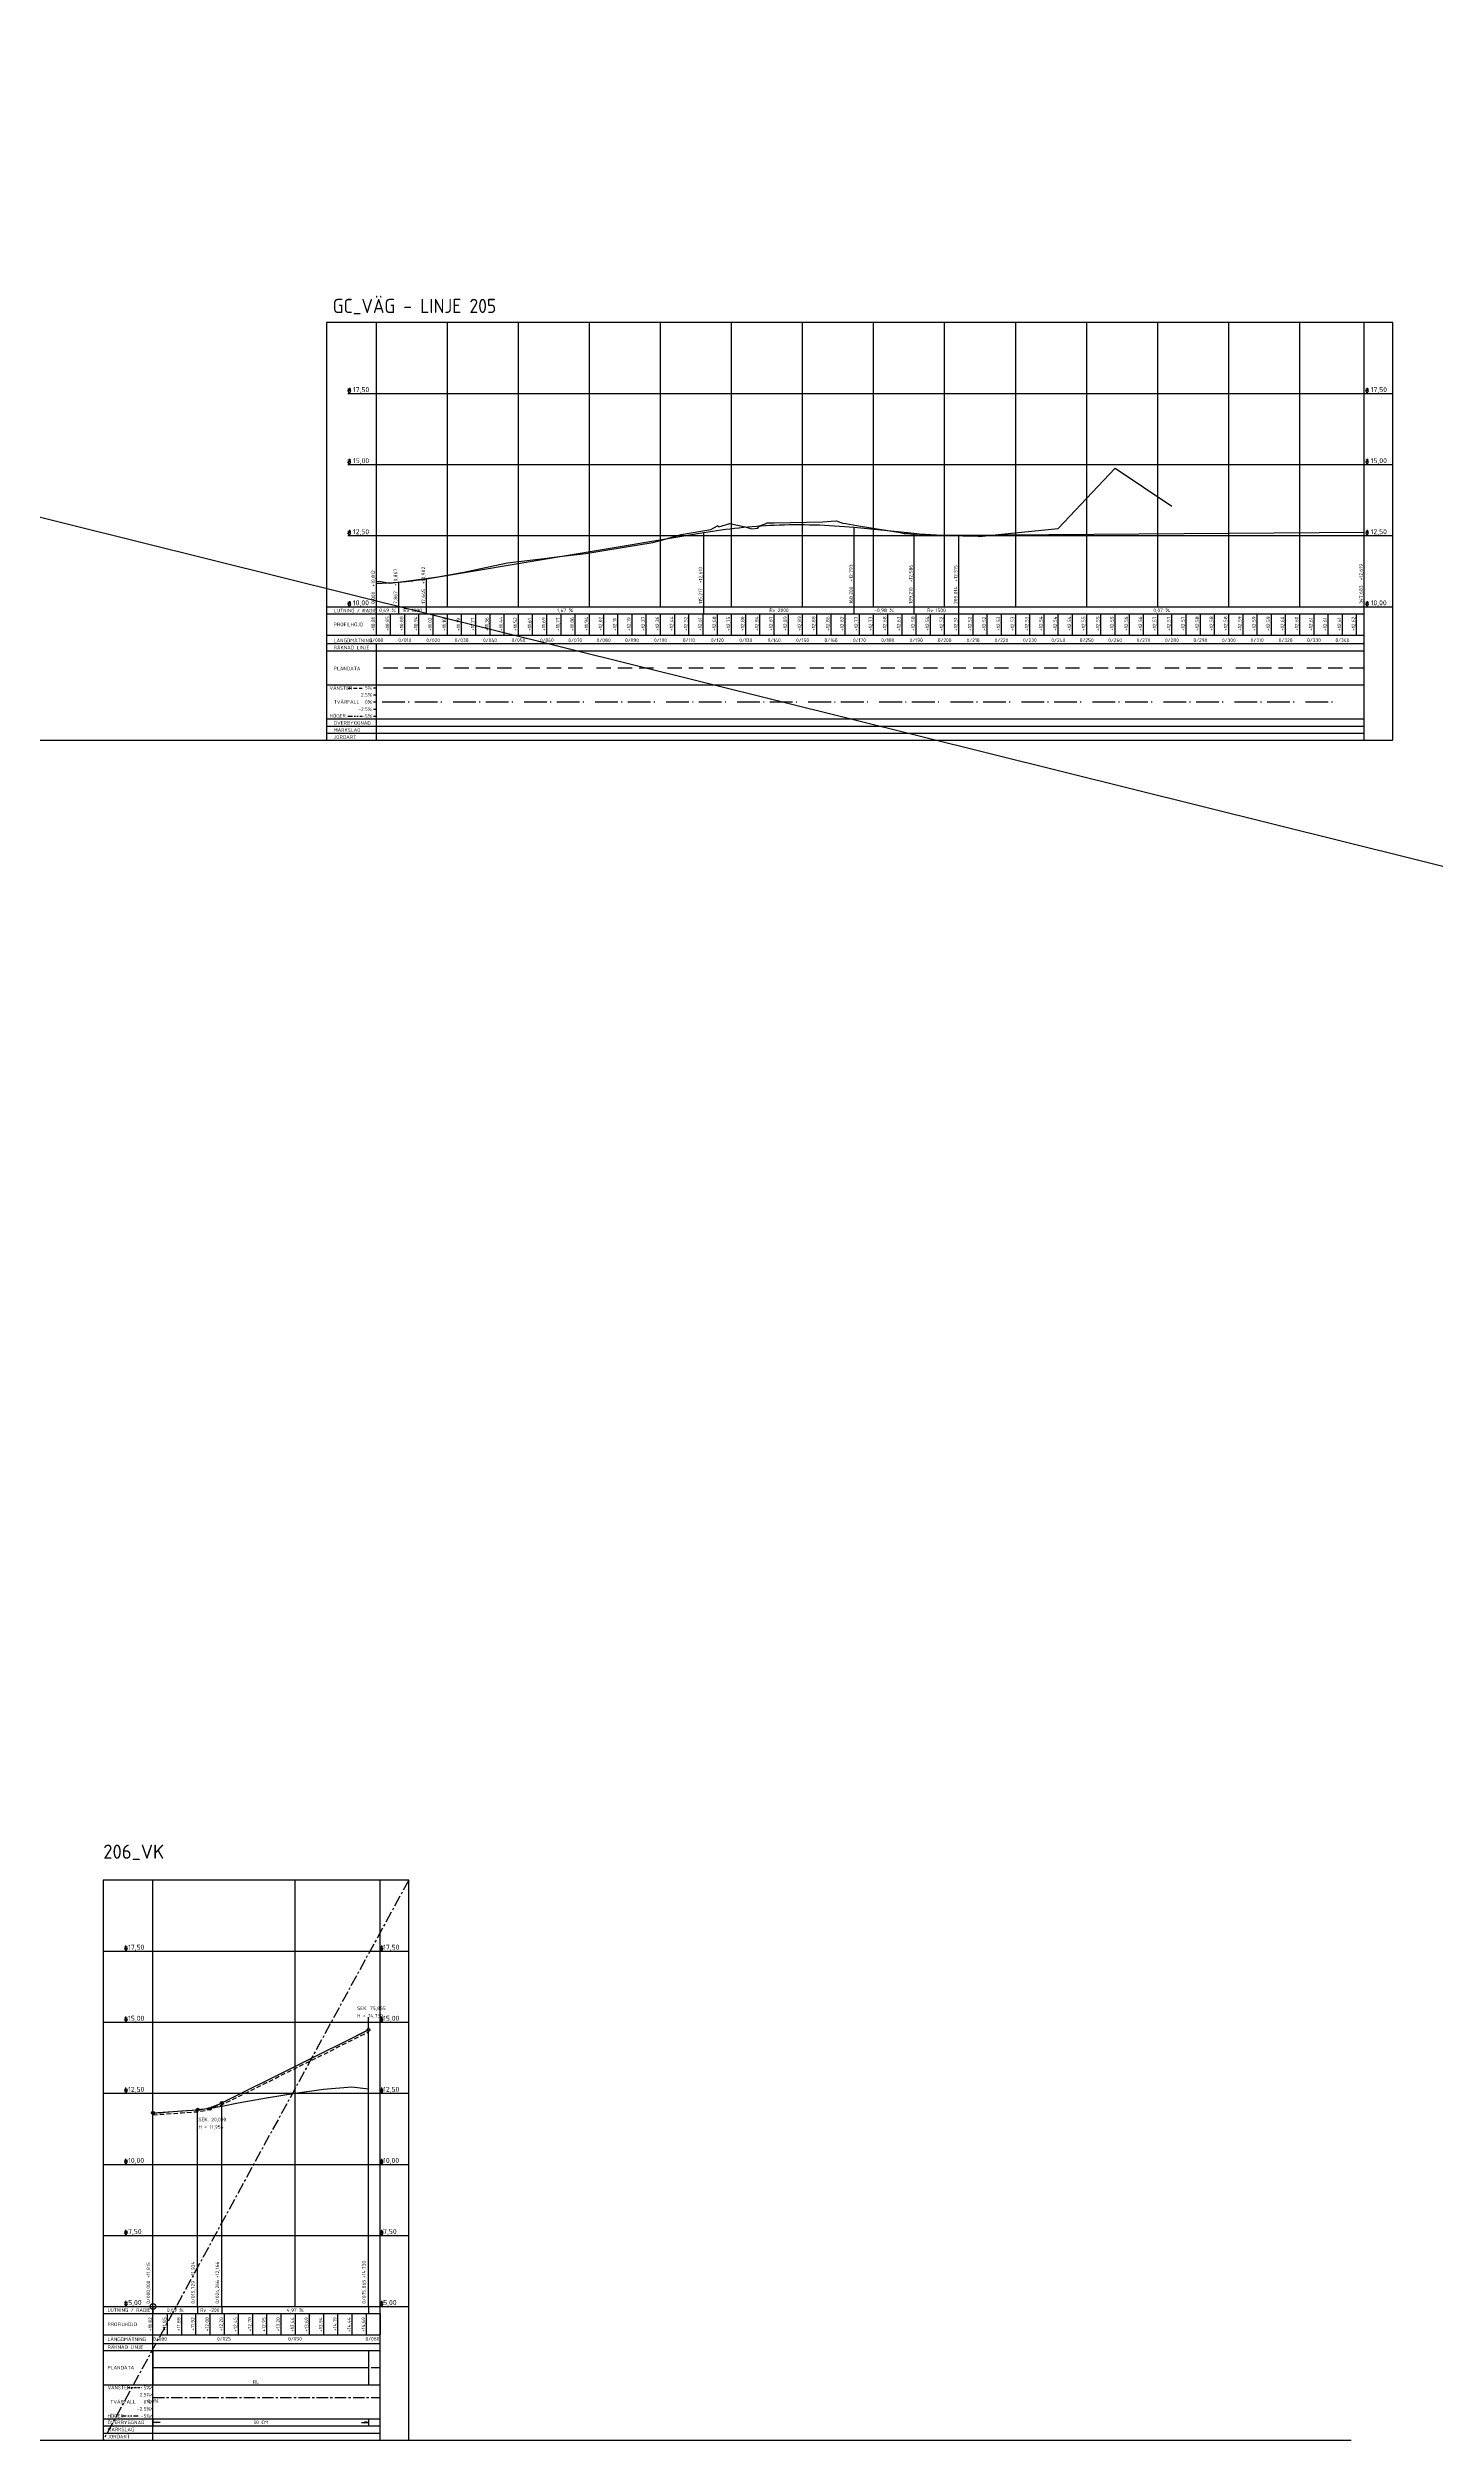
# Model space of a CAD drawing. Header units: metres. Extents: x 117388 to 123031, y 6148214 to 6150604.
# Drawn here: x 120647 to 121135, y 6149762 to 6150604 of the extents above; entities that cross this region are included whole.
import ezdxf
from ezdxf.enums import TextEntityAlignment as Align

# ---------------------------------------------------------------- set-up
doc = ezdxf.new("R2010")
doc.units = ezdxf.units.M
doc.header["$LTSCALE"] = 0.4
for name, pattern in [('CENTER', [16, 10, -2, 2, -2]), ('CENTRUMLINJE', [27, 20, -3, 1, -3]), ('DASHED', [6, 4, -2]), ('DASHED_2', [3, 2, -1]), ('DIVIDE', [10, 4, -2, 0, -2, 0, -2]), ('STRECKAD_3', [5, 3, -2])]:
    doc.linetypes.add(name, pattern=pattern)
doc.layers.get('DEFPOINTS').update_dxf_attribs({"color": 5, "linetype": 'CONTINUOUS'})
doc.layers.add('_NovapointLsNode', color=7, linetype='CONTINUOUS', plot=False)
for name, color, linetype in [('LP_Modell Overbygningstykkelse', 7, 'CONTINUOUS'), ('M-311', 4, 'CENTER'), ('M-36-Formular', 1, 'CONTINUOUS'), ('M-36-Formular_CL', 1, 'CENTER'), ('M-36-Formular_Linje', 3, 'CONTINUOUS'), ('M-36-Formular_Text', 1, 'CONTINUOUS'), ('M-36-Mark', 3, 'CONTINUOUS'), ('M-36-Plandata_CL', 3, 'CONTINUOUS'), ('M-36-Ram', 7, 'CONTINUOUS'), ('M-36-Skevning_H', 3, 'DIVIDE'), ('M-36-Skevning_Text', 1, 'CONTINUOUS'), ('M-36-Skevning_V', 1, 'DASHED_2'), ('M-36-terass', 7, 'DASHED'), ('M-36-text', 1, 'CONTINUOUS'), ('M-36-TP_cirkel', 3, 'CONTINUOUS'), ('M-36-TP_linje', 3, 'CONTINUOUS'), ('M-36-TP_text', 1, 'CONTINUOUS'), ('M-36-Vertikalgeometri', 7, 'CONTINUOUS'), ('M-36-VSP_cirkel', 3, 'CONTINUOUS'), ('M-36-VSP_linje', 3, 'CONTINUOUS'), ('M-36-VSP_text', 1, 'CONTINUOUS'), ('M-362B', 4, 'CONTINUOUS'), ('M-364', 6, 'CONTINUOUS'), ('M-368-T', 1, 'CONTINUOUS'), ('M-368A', 7, 'CONTINUOUS'), ('M-368B', 7, 'CONTINUOUS'), ('M-368C', 7, 'CENTRUMLINJE')]:
    doc.layers.add(name, color=color, linetype=linetype)
doc.styles.add('ISO', font='iso.shx')
doc.styles.add('ISO100', font='ISO3098', dxfattribs={"height": 10})
doc.styles.add('P_ISO_25', font='ISO', dxfattribs={"height": 2.5})
doc.styles.add('P_ISO_35', font='ISO', dxfattribs={"height": 3.5})

msp = doc.modelspace()

# ---------------------------------------------------------------- linework, layer by layer
at = {"layer": '_NovapointLsNode'}
msp.add_circle((120683.982, 6149809.348, 12.5), 1, dxfattribs=at)
at = {"layer": 'DEFPOINTS', "flags": 128}
for points in [[(118330.779, 6150360.292), (121120.291, 6150360.292)], [(118316.138, 6149762.348), (121105.65, 6149762.348)]]:
    msp.add_lwpolyline(points, dxfattribs=at)
at = {"layer": 'LP_Modell Overbygningstykkelse'}
for p, q in [((120683.982, 6149769.848), (120683.982, 6149767.348)), ((120759.842, 6149769.848), (120759.842, 6149767.348))]:
    msp.add_line(p, q, dxfattribs=at)
for points in [[(120686.482, 6149768.598), (120683.982, 6149768.598), (120685.232, 6149768.806), (120685.232, 6149768.39), (120683.982, 6149768.598)], [(120757.342, 6149768.598), (120759.842, 6149768.598), (120758.592, 6149768.806), (120758.592, 6149768.39), (120759.842, 6149768.598)]]:
    msp.add_lwpolyline(points, dxfattribs=at)
at = {"layer": 'M-311'}
msp.add_line((120773.982, 6149959.348), (120666.482, 6149762.348), dxfattribs=at)
at = {"layer": 'M-36-Formular'}
for p, q in [((120683.982, 6149809.348), (120683.982, 6149959.348)), ((120683.982, 6149762.348), (120683.982, 6149959.348)), ((120733.982, 6149809.348), (120733.982, 6149959.348)), ((120763.982, 6149762.348), (120763.982, 6149959.348)), ((120666.482, 6149934.348), (120773.982, 6149934.348)), ((120666.482, 6149909.348), (120773.982, 6149909.348)), ((120666.482, 6149884.348), (120773.982, 6149884.348)), ((120666.482, 6149859.348), (120773.982, 6149859.348)), ((120666.482, 6149834.348), (120773.982, 6149834.348)), ((120666.482, 6149809.348), (120773.982, 6149809.348)), ((120666.482, 6149806.848), (120763.982, 6149806.848)), ((120683.982, 6149809.348), (120683.982, 6149806.848)), ((120688.982, 6149806.848), (120688.982, 6149799.348)), ((120693.982, 6149806.848), (120693.982, 6149799.348)), ((120698.982, 6149806.848), (120698.982, 6149799.348)), ((120699.711, 6149809.348), (120699.711, 6149806.848)), ((120699.711, 6149809.348), (120699.711, 6149806.848)), ((120703.982, 6149806.848), (120703.982, 6149799.348)), ((120708.248, 6149809.348), (120708.248, 6149806.848)), ((120708.248, 6149809.348), (120708.248, 6149806.848)), ((120708.982, 6149806.848), (120708.982, 6149799.348)), ((120713.982, 6149806.848), (120713.982, 6149799.348)), ((120718.982, 6149806.848), (120718.982, 6149799.348)), ((120723.982, 6149806.848), (120723.982, 6149799.348)), ((120728.982, 6149806.848), (120728.982, 6149799.348)), ((120733.982, 6149806.848), (120733.982, 6149799.348)), ((120738.982, 6149806.848), (120738.982, 6149799.348)), ((120743.982, 6149806.848), (120743.982, 6149799.348)), ((120748.982, 6149806.848), (120748.982, 6149799.348)), ((120753.982, 6149806.848), (120753.982, 6149799.348)), ((120758.982, 6149806.848), (120758.982, 6149799.348)), ((120759.847, 6149809.348), (120759.847, 6149806.848)), ((120763.982, 6149806.848), (120763.982, 6149799.348)), ((120666.482, 6149799.348), (120763.982, 6149799.348)), ((120666.482, 6149796.348), (120763.982, 6149796.348)), ((120666.482, 6149793.848), (120763.982, 6149793.848)), ((120666.482, 6149781.848), (120763.982, 6149781.848)), ((120666.482, 6149769.848), (120763.982, 6149769.848)), ((120666.482, 6149767.348), (120763.982, 6149767.348)), ((120666.482, 6149764.848), (120763.982, 6149764.848))]:
    msp.add_line(p, q, dxfattribs=at)
at = {"layer": 'M-36-Formular_CL'}
for p, q in [((120683.982, 6149787.848), (120763.982, 6149787.848)), ((120683.982, 6149780.848), (120683.482, 6149780.848)), ((120683.982, 6149778.348), (120683.482, 6149778.348)), ((120683.982, 6149777.348), (120763.982, 6149777.348)), ((120683.982, 6149775.848), (120683.482, 6149775.848)), ((120683.982, 6149773.348), (120683.482, 6149773.348)), ((120683.982, 6149770.848), (120683.482, 6149770.848))]:
    msp.add_line(p, q, dxfattribs=at)
at = {"layer": 'M-36-Formular_Linje'}
for p, q in [((120683.982, 6149793.848), (120683.982, 6149781.848)), ((120759.848, 6149793.848), (120759.848, 6149781.848))]:
    msp.add_line(p, q, dxfattribs=at)
at = {"layer": 'M-36-Formular_Text'}
for p, q in [((120673.982, 6149935.848), (120674.982, 6149935.848)), ((120673.982, 6149935.348), (120674.982, 6149935.348)), ((120673.982, 6149935.348), (120674.482, 6149934.348)), ((120674.482, 6149935.348), (120674.482, 6149936.348)), ((120674.482, 6149934.348), (120674.982, 6149935.348)), ((120763.982, 6149935.848), (120764.982, 6149935.848)), ((120763.982, 6149935.348), (120764.982, 6149935.348)), ((120763.982, 6149935.348), (120764.482, 6149934.348)), ((120764.482, 6149935.348), (120764.482, 6149936.348)), ((120764.482, 6149934.348), (120764.982, 6149935.348)), ((120674.482, 6149910.348), (120674.482, 6149911.348)), ((120764.482, 6149910.348), (120764.482, 6149911.348)), ((120673.982, 6149910.848), (120674.982, 6149910.848)), ((120673.982, 6149910.348), (120674.982, 6149910.348)), ((120673.982, 6149910.348), (120674.482, 6149909.348)), ((120674.482, 6149909.348), (120674.982, 6149910.348)), ((120763.982, 6149910.848), (120764.982, 6149910.848)), ((120763.982, 6149910.348), (120764.982, 6149910.348)), ((120763.982, 6149910.348), (120764.482, 6149909.348)), ((120764.482, 6149909.348), (120764.982, 6149910.348)), ((120674.482, 6149885.348), (120674.482, 6149886.348)), ((120764.482, 6149885.348), (120764.482, 6149886.348)), ((120673.982, 6149885.848), (120674.982, 6149885.848)), ((120673.982, 6149885.348), (120674.982, 6149885.348)), ((120673.982, 6149885.348), (120674.482, 6149884.348)), ((120674.482, 6149884.348), (120674.982, 6149885.348)), ((120763.982, 6149885.848), (120764.982, 6149885.848)), ((120763.982, 6149885.348), (120764.982, 6149885.348)), ((120763.982, 6149885.348), (120764.482, 6149884.348)), ((120764.482, 6149884.348), (120764.982, 6149885.348)), ((120673.982, 6149860.848), (120674.982, 6149860.848)), ((120674.482, 6149860.348), (120674.482, 6149861.348)), ((120763.982, 6149860.848), (120764.982, 6149860.848)), ((120764.482, 6149860.348), (120764.482, 6149861.348)), ((120673.982, 6149860.348), (120674.982, 6149860.348)), ((120673.982, 6149860.348), (120674.482, 6149859.348)), ((120674.482, 6149859.348), (120674.982, 6149860.348)), ((120763.982, 6149860.348), (120764.982, 6149860.348)), ((120763.982, 6149860.348), (120764.482, 6149859.348)), ((120764.482, 6149859.348), (120764.982, 6149860.348)), ((120673.982, 6149835.848), (120674.982, 6149835.848)), ((120674.482, 6149835.348), (120674.482, 6149836.348)), ((120763.982, 6149835.848), (120764.982, 6149835.848)), ((120764.482, 6149835.348), (120764.482, 6149836.348)), ((120673.982, 6149835.348), (120674.982, 6149835.348)), ((120673.982, 6149835.348), (120674.482, 6149834.348)), ((120674.482, 6149834.348), (120674.982, 6149835.348)), ((120763.982, 6149835.348), (120764.982, 6149835.348)), ((120763.982, 6149835.348), (120764.482, 6149834.348)), ((120764.482, 6149834.348), (120764.982, 6149835.348)), ((120673.982, 6149810.848), (120674.982, 6149810.848)), ((120673.982, 6149810.348), (120674.982, 6149810.348)), ((120673.982, 6149810.348), (120674.482, 6149809.348)), ((120674.482, 6149810.348), (120674.482, 6149811.348)), ((120674.482, 6149809.348), (120674.982, 6149810.348)), ((120763.982, 6149810.848), (120764.982, 6149810.848)), ((120763.982, 6149810.348), (120764.982, 6149810.348)), ((120763.982, 6149810.348), (120764.482, 6149809.348)), ((120764.482, 6149810.348), (120764.482, 6149811.348)), ((120764.482, 6149809.348), (120764.982, 6149810.348))]:
    msp.add_line(p, q, dxfattribs=at)
at = {"layer": 'M-36-Mark', "flags": 128}
msp.add_lwpolyline([(120683.982, 6149877.408), (120693.982, 6149878.208), (120699.712, 6149878.598), (120703.982, 6149879.188), (120708.252, 6149879.778), (120713.982, 6149881.018), (120723.982, 6149882.718), (120733.982, 6149884.448), (120743.982, 6149885.768), (120753.982, 6149886.608), (120759.842, 6149885.928)], dxfattribs=at)
at = {"layer": 'M-36-Plandata_CL'}
msp.add_lwpolyline([(120683.982, 6149787.848), (120759.848, 6149787.848)], dxfattribs=at)
at = {"layer": 'M-36-Ram'}
msp.add_lwpolyline([(120666.482, 6149762.348), (120773.982, 6149762.348), (120773.982, 6149959.348), (120666.482, 6149959.348)], close=True, dxfattribs=at)
at = {"layer": 'M-36-Skevning_H'}
msp.add_line((120672.982, 6149770.848), (120678.982, 6149770.848), dxfattribs=at)
for points in [[(120683.982, 6149775.848), (120683.982, 6149775.848), (120684.149, 6149775.848), (120683.815, 6149775.848), (120683.982, 6149775.848)], [(120683.982, 6149775.848), (120683.982, 6149775.848)]]:
    msp.add_lwpolyline(points, dxfattribs=at)
at = {"layer": 'M-36-Skevning_V'}
msp.add_line((120674.982, 6149780.848), (120679.982, 6149780.848), dxfattribs=at)
for points in [[(120683.982, 6149775.848), (120683.982, 6149775.848), (120684.149, 6149775.848), (120683.815, 6149775.848), (120683.982, 6149775.848)], [(120683.982, 6149775.848), (120683.982, 6149775.848)]]:
    msp.add_lwpolyline(points, dxfattribs=at)
at = {"layer": 'M-36-terass', "flags": 128}
msp.add_lwpolyline([(120683.982, 6149876.8), (120693.982, 6149877.494), (120699.712, 6149877.892), (120703.982, 6149878.645), (120708.252, 6149880.31), (120713.982, 6149883.158), (120723.982, 6149888.127), (120733.982, 6149893.096), (120743.982, 6149898.065), (120753.982, 6149903.034), (120759.842, 6149905.946)], dxfattribs=at)
at = {"layer": 'M-36-TP_cirkel'}
for centre in [(120759.847, 6149906.648), (120683.982, 6149877.5), (120699.711, 6149878.592), (120708.248, 6149881.009)]:
    msp.add_circle(centre, 0.5, dxfattribs=at)
at = {"layer": 'M-36-TP_linje'}
for p, q in [((120759.847, 6149809.348), (120759.847, 6149906.648)), ((120699.711, 6149809.348), (120699.711, 6149878.592)), ((120708.248, 6149809.348), (120708.248, 6149881.009)), ((120683.982, 6149809.348), (120683.982, 6149877.5))]:
    msp.add_line(p, q, dxfattribs=at)
at = {"layer": 'M-36-Vertikalgeometri'}
msp.add_lwpolyline([(120683.982, 6149877.5), (120683.982, 6149877.5), (120699.711, 6149878.592, 0.0297391), (120702.15, 6149878.91, 0.0239963), (120704.241, 6149879.42, 0.0203042), (120706.157, 6149880.079, 0.0168441), (120707.9, 6149880.838, 0.0031761), (120708.248, 6149881.009), (120759.847, 6149906.648)], format="xyb", dxfattribs=at)
at = {"layer": 'M-36-VSP_cirkel'}
for centre in [(120759.847, 6149906.648), (120703.982, 6149878.889)]:
    msp.add_circle(centre, 0.5, dxfattribs=at)
at = {"layer": 'M-36-VSP_linje'}
for p, q in [((120759.399, 6149906.426), (120755.817, 6149904.646)), ((120759.847, 6149907.148), (120759.847, 6149911.148)), ((120703.483, 6149878.854), (120699.493, 6149878.577)), ((120704.43, 6149879.111), (120708.012, 6149880.891))]:
    msp.add_line(p, q, dxfattribs=at)
at = {"layer": 'M-362B', "flags": 128}
msp.add_lwpolyline([(120762.618, 6150416.177), (120762.648, 6150416.177), (120762.658, 6150416.177), (120764.227, 6150416.139), (120767.312, 6150415.522), (120773.894, 6150416.42), (120782.608, 6150417.609), (120784.234, 6150417.831), (120793.334, 6150419.46), (120802.608, 6150421.444), (120808.796, 6150422.759), (120822.608, 6150424.413), (120825.046, 6150424.705), (120836.355, 6150426.032), (120842.608, 6150427.071), (120848.447, 6150428.019), (120850.566, 6150428.357), (120859.895, 6150429.836), (120862.608, 6150430.62), (120869.825, 6150432.711), (120880.258, 6150434.423), (120882.608, 6150435.766), (120882.698, 6150435.817), (120883.143, 6150435.374), (120886.945, 6150436.588), (120892.452, 6150435.374), (120894.682, 6150434.645), (120896.887, 6150434.951), (120897.488, 6150435.696), (120899.48, 6150436.475), (120900.178, 6150436.748), (120902.608, 6150436.798), (120919.688, 6150437.15), (120922.608, 6150437.369), (120924.403, 6150437.503), (120926.779, 6150436.675), (120927.776, 6150436.513), (120932.964, 6150435.667), (120942.608, 6150434.146), (120946.986, 6150433.373), (120948.316, 6150433.072), (120948.519, 6150433.028), (120949.593, 6150432.995), (120953.026, 6150432.559), (120962.608, 6150432.367), (120963.498, 6150432.349), (120974.38, 6150432.131), (120974.808, 6150432.019), (120982.608, 6150432.798), (121002.608, 6150434.795), (121022.608, 6150455.991), (121042.608, 6150442.654)], dxfattribs=at)
at = {"layer": 'M-364', "flags": 128}
msp.add_lwpolyline([(120762.608, 6150415.417), (120770.475, 6150415.96, 0.0241157), (120780.253, 6150417.114), (120877.825, 6150433.395, -0.0307559), (120902.694, 6150435.999, -0.0351159), (120930.808, 6150435.218), (120951.818, 6150433.157, 0.0262866), (120967.622, 6150432.44), (121110.291, 6150433.479)], format="xyb", dxfattribs=at)
at = {"layer": 'M-368-T'}
for p, q in [((120753.608, 6150483.792), (120752.608, 6150483.792)), ((120753.108, 6150484.292), (120753.108, 6150483.292)), ((121111.791, 6150483.792), (121110.791, 6150483.792)), ((121111.291, 6150484.292), (121111.291, 6150483.292)), ((120753.108, 6150482.292), (120752.608, 6150483.292)), ((120753.608, 6150483.292), (120752.608, 6150483.292)), ((120753.108, 6150482.292), (120753.608, 6150483.292)), ((121111.291, 6150482.292), (121110.791, 6150483.292)), ((121111.791, 6150483.292), (121110.791, 6150483.292)), ((121111.291, 6150482.292), (121111.791, 6150483.292)), ((120753.608, 6150458.792), (120752.608, 6150458.792)), ((120753.108, 6150457.292), (120752.608, 6150458.292)), ((120753.608, 6150458.292), (120752.608, 6150458.292)), ((120753.108, 6150459.292), (120753.108, 6150458.292)), ((120753.108, 6150457.292), (120753.608, 6150458.292)), ((121111.791, 6150458.792), (121110.791, 6150458.792)), ((121111.291, 6150457.292), (121110.791, 6150458.292)), ((121111.791, 6150458.292), (121110.791, 6150458.292)), ((121111.291, 6150459.292), (121111.291, 6150458.292)), ((121111.291, 6150457.292), (121111.791, 6150458.292)), ((120753.608, 6150433.792), (120752.608, 6150433.792)), ((120753.108, 6150432.292), (120752.608, 6150433.292)), ((120753.608, 6150433.292), (120752.608, 6150433.292)), ((120753.108, 6150434.292), (120753.108, 6150433.292)), ((120753.108, 6150432.292), (120753.608, 6150433.292)), ((121111.791, 6150433.792), (121110.791, 6150433.792)), ((121111.291, 6150432.292), (121110.791, 6150433.292)), ((121111.791, 6150433.292), (121110.791, 6150433.292)), ((121111.291, 6150434.292), (121111.291, 6150433.292)), ((121111.291, 6150432.292), (121111.791, 6150433.292)), ((120753.608, 6150408.792), (120752.608, 6150408.792)), ((120753.108, 6150407.292), (120752.608, 6150408.292)), ((120753.608, 6150408.292), (120752.608, 6150408.292)), ((120753.108, 6150409.292), (120753.108, 6150408.292)), ((120753.108, 6150407.292), (120753.608, 6150408.292)), ((121111.791, 6150408.792), (121110.791, 6150408.792)), ((121111.291, 6150407.292), (121110.791, 6150408.292)), ((121111.791, 6150408.292), (121110.791, 6150408.292)), ((121111.291, 6150409.292), (121111.291, 6150408.292)), ((121111.291, 6150407.292), (121111.791, 6150408.292))]:
    msp.add_line(p, q, dxfattribs=at)
at = {"layer": 'M-368-T', "linetype": 'Continuous'}
for p, q in [((120770.475, 6150404.792), (120770.475, 6150407.292)), ((120780.253, 6150404.792), (120780.253, 6150407.292)), ((120877.825, 6150404.792), (120877.825, 6150407.292)), ((120930.808, 6150404.792), (120930.808, 6150407.292)), ((120951.818, 6150404.792), (120951.818, 6150407.292)), ((120967.622, 6150404.792), (120967.622, 6150407.292)), ((121110.291, 6150404.792), (121110.291, 6150407.292))]:
    msp.add_line(p, q, dxfattribs=at)
at = {"layer": 'M-368A'}
msp.add_line((119979.948, 6150603.881), (121218.146, 6150296.126), dxfattribs=at)
msp.add_lwpolyline([(120745.108, 6150360.292), (121120.291, 6150360.292), (121120.291, 6150507.292), (120745.108, 6150507.292), (120745.108, 6150360.292)], dxfattribs=at)
at = {"layer": 'M-368B'}
for p, q in [((120762.608, 6150407.292), (120762.608, 6150507.292)), ((120787.608, 6150407.292), (120787.608, 6150507.292)), ((120812.608, 6150407.292), (120812.608, 6150507.292)), ((120837.608, 6150407.292), (120837.608, 6150507.292)), ((120862.608, 6150407.292), (120862.608, 6150507.292)), ((120887.608, 6150407.292), (120887.608, 6150507.292)), ((120912.608, 6150407.292), (120912.608, 6150507.292)), ((120937.608, 6150407.292), (120937.608, 6150507.292)), ((120962.608, 6150407.292), (120962.608, 6150507.292)), ((120987.608, 6150407.292), (120987.608, 6150507.292)), ((121012.608, 6150407.292), (121012.608, 6150507.292)), ((121037.608, 6150407.292), (121037.608, 6150507.292)), ((121062.608, 6150407.292), (121062.608, 6150507.292)), ((121087.608, 6150407.292), (121087.608, 6150507.292)), ((121110.291, 6150360.292), (121110.291, 6150507.292)), ((120752.608, 6150482.292), (121120.291, 6150482.292)), ((120752.608, 6150457.292), (121120.291, 6150457.292)), ((120877.825, 6150407.292), (120877.825, 6150433.395)), ((120930.808, 6150407.292), (120930.808, 6150435.218)), ((120951.818, 6150407.292), (120951.818, 6150433.157)), ((121110.291, 6150407.292), (121110.291, 6150433.479)), ((120752.608, 6150432.292), (121120.291, 6150432.292)), ((120967.622, 6150407.292), (120967.622, 6150432.44)), ((120780.253, 6150407.292), (120780.253, 6150417.114)), ((120762.608, 6150407.292), (120762.608, 6150415.417)), ((120770.475, 6150407.292), (120770.475, 6150415.96)), ((120745.108, 6150407.292), (121120.291, 6150407.292)), ((120745.108, 6150404.792), (121110.291, 6150404.792)), ((120762.608, 6150397.292), (120762.608, 6150407.292)), ((120767.608, 6150397.292), (120767.608, 6150404.792)), ((120772.608, 6150397.292), (120772.608, 6150404.792)), ((120777.608, 6150397.292), (120777.608, 6150404.792)), ((120782.608, 6150397.292), (120782.608, 6150404.792)), ((120787.608, 6150397.292), (120787.608, 6150404.792)), ((120792.608, 6150397.292), (120792.608, 6150404.792)), ((120797.608, 6150397.292), (120797.608, 6150404.792)), ((120802.608, 6150397.292), (120802.608, 6150404.792)), ((120807.608, 6150397.292), (120807.608, 6150404.792)), ((120812.608, 6150397.292), (120812.608, 6150404.792)), ((120817.608, 6150397.292), (120817.608, 6150404.792)), ((120822.608, 6150397.292), (120822.608, 6150404.792)), ((120827.608, 6150397.292), (120827.608, 6150404.792)), ((120832.608, 6150397.292), (120832.608, 6150404.792)), ((120837.608, 6150397.292), (120837.608, 6150404.792)), ((120842.608, 6150397.292), (120842.608, 6150404.792)), ((120847.608, 6150397.292), (120847.608, 6150404.792)), ((120852.608, 6150397.292), (120852.608, 6150404.792)), ((120857.608, 6150397.292), (120857.608, 6150404.792)), ((120862.608, 6150397.292), (120862.608, 6150404.792)), ((120867.608, 6150397.292), (120867.608, 6150404.792)), ((120872.608, 6150397.292), (120872.608, 6150404.792)), ((120877.608, 6150397.292), (120877.608, 6150404.792)), ((120882.608, 6150397.292), (120882.608, 6150404.792)), ((120887.608, 6150397.292), (120887.608, 6150404.792)), ((120892.608, 6150397.292), (120892.608, 6150404.792)), ((120897.608, 6150397.292), (120897.608, 6150404.792)), ((120902.608, 6150397.292), (120902.608, 6150404.792)), ((120907.608, 6150397.292), (120907.608, 6150404.792)), ((120912.608, 6150397.292), (120912.608, 6150404.792)), ((120917.608, 6150397.292), (120917.608, 6150404.792)), ((120922.608, 6150397.292), (120922.608, 6150404.792)), ((120927.608, 6150397.292), (120927.608, 6150404.792)), ((120932.608, 6150397.292), (120932.608, 6150404.792)), ((120937.608, 6150397.292), (120937.608, 6150404.792)), ((120942.608, 6150397.292), (120942.608, 6150404.792)), ((120947.608, 6150397.292), (120947.608, 6150404.792)), ((120952.608, 6150397.292), (120952.608, 6150404.792)), ((120957.608, 6150397.292), (120957.608, 6150404.792)), ((120962.608, 6150397.292), (120962.608, 6150404.792)), ((120967.608, 6150397.292), (120967.608, 6150404.792)), ((120972.608, 6150397.292), (120972.608, 6150404.792)), ((120977.608, 6150397.292), (120977.608, 6150404.792)), ((120982.608, 6150397.292), (120982.608, 6150404.792)), ((120987.608, 6150397.292), (120987.608, 6150404.792)), ((120992.608, 6150397.292), (120992.608, 6150404.792)), ((120997.608, 6150397.292), (120997.608, 6150404.792)), ((121002.608, 6150397.292), (121002.608, 6150404.792)), ((121007.608, 6150397.292), (121007.608, 6150404.792)), ((121012.608, 6150397.292), (121012.608, 6150404.792)), ((121017.608, 6150397.292), (121017.608, 6150404.792)), ((121022.608, 6150397.292), (121022.608, 6150404.792)), ((121027.608, 6150397.292), (121027.608, 6150404.792)), ((121032.608, 6150397.292), (121032.608, 6150404.792)), ((121037.608, 6150397.292), (121037.608, 6150404.792)), ((121042.608, 6150397.292), (121042.608, 6150404.792)), ((121047.608, 6150397.292), (121047.608, 6150404.792)), ((121052.608, 6150397.292), (121052.608, 6150404.792)), ((121057.608, 6150397.292), (121057.608, 6150404.792)), ((121062.608, 6150397.292), (121062.608, 6150404.792)), ((121067.608, 6150397.292), (121067.608, 6150404.792)), ((121072.608, 6150397.292), (121072.608, 6150404.792)), ((121077.608, 6150397.292), (121077.608, 6150404.792)), ((121082.608, 6150397.292), (121082.608, 6150404.792)), ((121087.608, 6150397.292), (121087.608, 6150404.792)), ((121092.608, 6150397.292), (121092.608, 6150404.792)), ((121097.608, 6150397.292), (121097.608, 6150404.792)), ((121102.608, 6150397.292), (121102.608, 6150404.792)), ((121107.608, 6150397.292), (121107.608, 6150404.792)), ((120745.108, 6150397.292), (121110.291, 6150397.292)), ((120745.108, 6150394.292), (121110.291, 6150394.292)), ((120745.108, 6150391.792), (121110.291, 6150391.792)), ((120762.608, 6150360.292), (120762.608, 6150394.292)), ((120745.108, 6150379.792), (121110.291, 6150379.792)), ((120761.608, 6150378.792), (120762.608, 6150378.792)), ((120761.608, 6150376.292), (120762.608, 6150376.292)), ((120745.108, 6150367.792), (121110.291, 6150367.792)), ((120761.608, 6150373.792), (120762.608, 6150373.792)), ((120761.608, 6150371.292), (120762.608, 6150371.292)), ((120761.608, 6150368.792), (120762.608, 6150368.792)), ((120745.108, 6150365.292), (121110.291, 6150365.292)), ((120745.108, 6150362.792), (121110.291, 6150362.792))]:
    msp.add_line(p, q, dxfattribs=at)
at = {"layer": 'M-368B', "linetype": 'STRECKAD_3'}
msp.add_line((120752.608, 6150378.642), (120757.608, 6150378.642), dxfattribs=at)
at = {"layer": 'M-368B', "linetype": 'DIVIDE'}
msp.add_line((120752.608, 6150368.842), (120757.608, 6150368.842), dxfattribs=at)
at = {"layer": 'M-368C'}
for p, q in [((120765.108, 6150385.792), (120770.108, 6150385.792)), ((120772.608, 6150385.792), (120777.608, 6150385.792)), ((120780.108, 6150385.792), (120785.108, 6150385.792)), ((120790.108, 6150385.792), (120795.108, 6150385.792)), ((120797.608, 6150385.792), (120802.608, 6150385.792)), ((120805.108, 6150385.792), (120810.108, 6150385.792)), ((120815.108, 6150385.792), (120820.108, 6150385.792)), ((120822.608, 6150385.792), (120827.608, 6150385.792)), ((120830.108, 6150385.792), (120835.108, 6150385.792)), ((120840.108, 6150385.792), (120845.108, 6150385.792)), ((120847.608, 6150385.792), (120852.608, 6150385.792)), ((120855.108, 6150385.792), (120860.108, 6150385.792)), ((120865.108, 6150385.792), (120870.108, 6150385.792)), ((120872.608, 6150385.792), (120877.608, 6150385.792)), ((120880.108, 6150385.792), (120885.108, 6150385.792)), ((120890.108, 6150385.792), (120895.108, 6150385.792)), ((120897.608, 6150385.792), (120902.608, 6150385.792)), ((120905.108, 6150385.792), (120910.108, 6150385.792)), ((120915.108, 6150385.792), (120920.108, 6150385.792)), ((120922.608, 6150385.792), (120927.608, 6150385.792)), ((120930.108, 6150385.792), (120935.108, 6150385.792)), ((120940.108, 6150385.792), (120945.108, 6150385.792)), ((120947.608, 6150385.792), (120952.608, 6150385.792)), ((120955.108, 6150385.792), (120960.108, 6150385.792)), ((120965.108, 6150385.792), (120970.108, 6150385.792)), ((120972.608, 6150385.792), (120977.608, 6150385.792)), ((120980.108, 6150385.792), (120985.108, 6150385.792)), ((120990.108, 6150385.792), (120995.108, 6150385.792)), ((120997.608, 6150385.792), (121002.608, 6150385.792)), ((121005.108, 6150385.792), (121010.108, 6150385.792)), ((121015.108, 6150385.792), (121020.108, 6150385.792)), ((121022.608, 6150385.792), (121027.608, 6150385.792)), ((121030.108, 6150385.792), (121035.108, 6150385.792)), ((121040.108, 6150385.792), (121045.108, 6150385.792)), ((121047.608, 6150385.792), (121052.608, 6150385.792)), ((121055.108, 6150385.792), (121060.108, 6150385.792)), ((121065.108, 6150385.792), (121070.108, 6150385.792)), ((121072.608, 6150385.792), (121077.608, 6150385.792)), ((121080.108, 6150385.792), (121085.108, 6150385.792)), ((121090.108, 6150385.792), (121095.108, 6150385.792)), ((121097.608, 6150385.792), (121102.608, 6150385.792)), ((121105.108, 6150385.792), (121110.108, 6150385.792)), ((120764.608, 6150373.792), (120774.108, 6150373.792)), ((120776.108, 6150373.792), (120785.608, 6150373.792)), ((120789.608, 6150373.792), (120799.108, 6150373.792)), ((120801.108, 6150373.792), (120810.608, 6150373.792)), ((120814.608, 6150373.792), (120824.108, 6150373.792)), ((120826.108, 6150373.792), (120835.608, 6150373.792)), ((120839.608, 6150373.792), (120849.108, 6150373.792)), ((120851.108, 6150373.792), (120860.608, 6150373.792)), ((120864.608, 6150373.792), (120874.108, 6150373.792)), ((120876.108, 6150373.792), (120885.608, 6150373.792)), ((120889.608, 6150373.792), (120899.108, 6150373.792)), ((120901.108, 6150373.792), (120910.608, 6150373.792)), ((120914.608, 6150373.792), (120924.108, 6150373.792)), ((120926.108, 6150373.792), (120935.608, 6150373.792)), ((120939.608, 6150373.792), (120949.108, 6150373.792)), ((120951.108, 6150373.792), (120960.608, 6150373.792)), ((120964.608, 6150373.792), (120974.108, 6150373.792)), ((120976.108, 6150373.792), (120985.608, 6150373.792)), ((120989.608, 6150373.792), (120999.108, 6150373.792)), ((121001.108, 6150373.792), (121010.608, 6150373.792)), ((121014.608, 6150373.792), (121024.108, 6150373.792)), ((121026.108, 6150373.792), (121035.608, 6150373.792)), ((121039.608, 6150373.792), (121049.108, 6150373.792)), ((121051.108, 6150373.792), (121060.608, 6150373.792)), ((121064.608, 6150373.792), (121074.108, 6150373.792)), ((121076.108, 6150373.792), (121085.608, 6150373.792)), ((121089.608, 6150373.792), (121099.108, 6150373.792))]:
    msp.add_line(p, q, dxfattribs=at)

# ---------------------------------------------------------------- texts
at = {"layer": 'M-36-Formular_Text', "style": 'P_ISO_25'}
for s, p in [('17,50', (120675.232, 6149934.348)), ('17,50', (120764.982, 6149934.348)), ('15,00', (120675.232, 6149909.348)), ('15,00', (120764.982, 6149909.348)), ('12,50', (120675.232, 6149884.348)), ('12,50', (120764.982, 6149884.348)), ('10,00', (120675.232, 6149859.348)), ('10,00', (120764.982, 6149859.348)), ('7,50', (120675.232, 6149834.348)), ('7,50', (120764.982, 6149834.348)), ('5,00', (120675.232, 6149809.348)), ('5,00', (120764.982, 6149809.348))]:
    msp.add_text(s, height=1.75, dxfattribs=at).set_placement(p, align=Align.BOTTOM_LEFT)
for s, p in [('LUTNING / RADIE', (120667.982, 6149808.098)), ('RÄKNAD LINJE', (120667.982, 6149795.098)), ('PLANDATA', (120667.982, 6149787.848)), ('VÄNSTER', (120667.982, 6149780.848)), ('TVÄRFALL', (120668.982, 6149775.848)), ('HÖGER', (120667.982, 6149770.848)), ('ÖVERBYGGNAD', (120667.982, 6149768.598)), ('JORDART', (120667.982, 6149763.598)), ('MARKSLAG', (120667.982, 6149766.098))]:
    msp.add_text(s, height=1.25, dxfattribs=at).set_placement(p, align=Align.MIDDLE_LEFT)
for s, p in [('2.5%', (120683.232, 6149778.348)), ('5%', (120683.232, 6149780.848)), ('-2.5%', (120683.232, 6149773.348)), ('-5%', (120683.232, 6149770.848)), ('0%', (120683.232, 6149775.848))]:
    msp.add_text(s, height=1.25, dxfattribs=at).set_placement(p, align=Align.MIDDLE_RIGHT)
at = {"layer": 'M-36-Ram', "style": 'ISO100'}
msp.add_text('206_VK', height=5, dxfattribs=at).set_placement((120666.482, 6149969.348), align=Align.MIDDLE_LEFT)
at = {"layer": 'M-36-Skevning_Text', "style": 'P_ISO_25'}
msp.add_text('0,0%', height=1.25, dxfattribs=at).set_placement((120683.982, 6149776.098), align=Align.MIDDLE_CENTER)
msp.add_text('0,0%', height=1.25, dxfattribs=at).set_placement((120683.982, 6149776.098), align=Align.MIDDLE_CENTER)
at = {"layer": 'M-36-text', "style": 'P_ISO_25'}
for s, p in [('PROFILHÖJD', (120667.982, 6149803.098)), ('LÄNGDMÄTNING', (120667.982, 6149797.848))]:
    msp.add_text(s, height=1.25, dxfattribs=at).set_placement(p, align=Align.MIDDLE_LEFT)
for s, p in [('+11,82', (120683.632, 6149805.598)), ('+11,85', (120688.632, 6149805.598)), ('+11,88', (120693.632, 6149805.598)), ('+11,92', (120698.632, 6149805.598)), ('+12,00', (120703.632, 6149805.598)), ('+12,20', (120708.632, 6149805.598)), ('+12,45', (120713.632, 6149805.598)), ('+12,70', (120718.632, 6149805.598)), ('+12,95', (120723.632, 6149805.598)), ('+13,20', (120728.632, 6149805.598)), ('+13,44', (120733.632, 6149805.598)), ('+13,69', (120738.632, 6149805.598)), ('+13,94', (120743.632, 6149805.598)), ('+14,19', (120748.632, 6149805.598)), ('+14,44', (120753.632, 6149805.598)), ('+14,69', (120758.632, 6149805.598))]:
    msp.add_text(s, height=1.25, rotation=90.01167, dxfattribs=at).set_placement(p, align=Align.RIGHT)
for s, p in [('0,69 %', (120691.846, 6149808.098)), ('Rv -200', (120703.979, 6149808.098)), ('4,97 %', (120734.048, 6149808.098)), ('30 CM', (120721.912, 6149768.598))]:
    msp.add_text(s, height=1.25, dxfattribs=at).set_placement(p, align=Align.MIDDLE_CENTER)
for s, p in [('0/000', (120686.482, 6149797.348)), ('0/025', (120708.982, 6149797.348)), ('0/050', (120733.982, 6149797.348)), ('0/080', (120761.232, 6149797.348))]:
    msp.add_text(s, height=1.25, dxfattribs=at).set_placement(p, align=Align.CENTER)
msp.add_text('RL', height=1.25, dxfattribs=at).set_placement((120719.203, 6149782.223))
at = {"layer": 'M-36-TP_text', "style": 'P_ISO_25'}
for s, p in [('+11,815', (120682.982, 6149819.348)), ('+11,924', (120698.711, 6149819.348)), ('+12,166', (120707.248, 6149819.348)), ('+14,730', (120758.847, 6149819.348)), ('0/000,000', (120682.982, 6149810.348)), ('0/015,729', (120698.711, 6149810.348)), ('0/024,266', (120707.248, 6149810.348)), ('0/075,865', (120758.847, 6149810.348))]:
    msp.add_text(s, height=1.25, rotation=90.01167, dxfattribs=at).set_placement(p)
at = {"layer": 'M-36-VSP_text', "style": 'P_ISO_25'}
for s, p in [('SEK. 75,865', (120755.847, 6149913.649)), ('H = 14,730', (120755.847, 6149911.023)), ('SEK. 20,000', (120699.982, 6149874.514)), ('H = 11,954', (120699.982, 6149871.888))]:
    msp.add_text(s, height=1.25, dxfattribs=at).set_placement(p)
at = {"layer": 'M-364', "insert": (120747.258, 6150515.597), "char_height": 5, "width": 409.63592, "attachment_point": 1, "style": 'ISO'}
msp.add_mtext('GC_VÄG - LINJE 205', dxfattribs=at)
at = {"layer": 'M-368-T', "style": 'P_ISO_35'}
for s, p in [('17,50', (120754.358, 6150482.792)), ('17,50', (121112.541, 6150482.792)), ('15,00', (120754.358, 6150457.792)), ('15,00', (121112.541, 6150457.792)), ('12,50', (120754.358, 6150432.792)), ('12,50', (121112.541, 6150432.792)), ('10,00', (120754.358, 6150407.792)), ('10,00', (121112.541, 6150407.792))]:
    msp.add_text(s, height=1.75, dxfattribs=at).set_placement(p)
at = {"layer": 'M-368-T', "style": 'P_ISO_25'}
for s, p in [('0,000  +10,812', (120762.108, 6150408.292)), ('7,867  +10,867', (120769.975, 6150408.292)), ('17,645  +10,982', (120779.753, 6150408.292)), ('115,217  +12,610', (120877.325, 6150408.292)), ('168,200  +12,793', (120930.308, 6150408.292)), ('189,210  +12,586', (120951.318, 6150408.292)), ('205,014  +12,515', (120967.122, 6150408.292)), ('347,683  +12,619', (121109.791, 6150408.292)), ('+10,81', (120762.108, 6150398.792)), ('+10,85', (120767.108, 6150398.792)), ('+10,88', (120772.108, 6150398.792)), ('+10,94', (120777.108, 6150398.792)), ('+11,02', (120782.108, 6150398.792)), ('+11,10', (120787.108, 6150398.792)), ('+11,19', (120792.108, 6150398.792)), ('+11,27', (120797.108, 6150398.792)), ('+11,36', (120802.108, 6150398.792)), ('+11,44', (120807.108, 6150398.792)), ('+11,52', (120812.108, 6150398.792)), ('+11,61', (120817.108, 6150398.792)), ('+11,69', (120822.108, 6150398.792)), ('+11,77', (120827.108, 6150398.792)), ('+11,86', (120832.108, 6150398.792)), ('+11,94', (120837.108, 6150398.792)), ('+12,02', (120842.108, 6150398.792)), ('+12,11', (120847.108, 6150398.792)), ('+12,19', (120852.108, 6150398.792)), ('+12,27', (120857.108, 6150398.792)), ('+12,36', (120862.108, 6150398.792)), ('+12,44', (120867.108, 6150398.792)), ('+12,52', (120872.108, 6150398.792)), ('+12,61', (120877.108, 6150398.792)), ('+12,68', (120882.108, 6150398.792)), ('+12,75', (120887.108, 6150398.792)), ('+12,80', (120892.108, 6150398.792)), ('+12,84', (120897.108, 6150398.792)), ('+12,87', (120902.108, 6150398.792)), ('+12,89', (120907.108, 6150398.792)), ('+12,89', (120912.108, 6150398.792)), ('+12,88', (120917.108, 6150398.792)), ('+12,86', (120922.108, 6150398.792)), ('+12,82', (120927.108, 6150398.792)), ('+12,77', (120932.108, 6150398.792)), ('+12,73', (120937.108, 6150398.792)), ('+12,68', (120942.108, 6150398.792)), ('+12,63', (120947.108, 6150398.792)), ('+12,58', (120952.108, 6150398.792)), ('+12,54', (120957.108, 6150398.792)), ('+12,52', (120962.108, 6150398.792)), ('+12,51', (120967.108, 6150398.792)), ('+12,52', (120972.108, 6150398.792)), ('+12,52', (120977.108, 6150398.792)), ('+12,53', (120982.108, 6150398.792)), ('+12,53', (120987.108, 6150398.792)), ('+12,53', (120992.108, 6150398.792)), ('+12,54', (120997.108, 6150398.792)), ('+12,54', (121002.108, 6150398.792)), ('+12,54', (121007.108, 6150398.792)), ('+12,55', (121012.108, 6150398.792)), ('+12,55', (121017.108, 6150398.792)), ('+12,55', (121022.108, 6150398.792)), ('+12,56', (121027.108, 6150398.792)), ('+12,56', (121032.108, 6150398.792)), ('+12,57', (121037.108, 6150398.792)), ('+12,57', (121042.108, 6150398.792)), ('+12,57', (121047.108, 6150398.792)), ('+12,58', (121052.108, 6150398.792)), ('+12,58', (121057.108, 6150398.792)), ('+12,58', (121062.108, 6150398.792)), ('+12,59', (121067.108, 6150398.792)), ('+12,59', (121072.108, 6150398.792)), ('+12,59', (121077.108, 6150398.792)), ('+12,60', (121082.108, 6150398.792)), ('+12,60', (121087.108, 6150398.792)), ('+12,61', (121092.108, 6150398.792)), ('+12,61', (121097.108, 6150398.792)), ('+12,61', (121102.108, 6150398.792)), ('+12,62', (121107.108, 6150398.792))]:
    msp.add_text(s, height=1.25, rotation=90, dxfattribs=at).set_placement(p)
at = {"layer": 'M-368-T', "linetype": 'Continuous', "style": 'P_ISO_25'}
for s, p in [('LUTNING / RADIE', (120747.608, 6150405.292)), ('PROFILHÖJD', (120747.608, 6150400.417)), ('LÄNGDMÄTNING', (120747.608, 6150394.792)), ('RÄKNAD LINJE', (120747.608, 6150392.292)), ('PLANDATA', (120747.608, 6150384.917)), ('VÄNSTER', (120746.108, 6150378.042)), ('TVÄRFALL', (120747.608, 6150373.167)), ('HÖGER', (120746.108, 6150368.292)), ('ÖVERBYGGNAD', (120747.608, 6150365.792)), ('JORDART', (120747.608, 6150360.792)), ('MARKSLAG', (120747.608, 6150363.292))]:
    msp.add_text(s, height=1.25, dxfattribs=at).set_placement(p)
for s, p in [('0,69 %', (120766.541, 6150406.042)), ('Rv 1000', (120775.364, 6150406.042)), ('1,67 %', (120829.039, 6150406.042)), ('Rv 2000', (120904.316, 6150406.042)), ('-0,98 %', (120941.313, 6150406.042)), ('Rv 1500', (120959.72, 6150406.042)), ('0,07 %', (121038.957, 6150406.042))]:
    msp.add_text(s, height=1.25, dxfattribs=at).set_placement(p, align=Align.MIDDLE_CENTER)
at = {"layer": 'M-368-T', "style": 'P_ISO_25'}
for s, p in [('0/000', (120762.608, 6150394.892)), ('0/010', (120772.608, 6150394.892)), ('0/020', (120782.608, 6150394.892)), ('0/030', (120792.608, 6150394.892)), ('0/040', (120802.608, 6150394.892)), ('0/050', (120812.608, 6150394.892)), ('0/060', (120822.608, 6150394.892)), ('0/070', (120832.608, 6150394.892)), ('0/080', (120842.608, 6150394.892)), ('0/090', (120852.608, 6150394.892)), ('0/100', (120862.608, 6150394.892)), ('0/110', (120872.608, 6150394.892)), ('0/120', (120882.608, 6150394.892)), ('0/130', (120892.608, 6150394.892)), ('0/140', (120902.608, 6150394.892)), ('0/150', (120912.608, 6150394.892)), ('0/160', (120922.608, 6150394.892)), ('0/170', (120932.608, 6150394.892)), ('0/180', (120942.608, 6150394.892)), ('0/190', (120952.608, 6150394.892)), ('0/200', (120962.608, 6150394.892)), ('0/210', (120972.608, 6150394.892)), ('0/220', (120982.608, 6150394.892)), ('0/230', (120992.608, 6150394.892)), ('0/240', (121002.608, 6150394.892)), ('0/250', (121012.608, 6150394.892)), ('0/260', (121022.608, 6150394.892)), ('0/270', (121032.608, 6150394.892)), ('0/280', (121042.608, 6150394.892)), ('0/290', (121052.608, 6150394.892)), ('0/300', (121062.608, 6150394.892)), ('0/310', (121072.608, 6150394.892)), ('0/320', (121082.608, 6150394.892)), ('0/330', (121092.608, 6150394.892)), ('0/340', (121102.608, 6150394.892))]:
    msp.add_text(s, height=1.25, dxfattribs=at).set_placement(p, align=Align.CENTER)
at = {"layer": 'M-368-T', "linetype": 'Continuous', "style": 'P_ISO_25'}
for s, p in [('2.5%', (120761.108, 6150375.667)), ('5%', (120761.108, 6150378.167)), ('0%', (120761.108, 6150373.167)), ('-2.5%', (120761.108, 6150370.667)), ('-5%', (120761.108, 6150368.167))]:
    msp.add_text(s, height=1.25, dxfattribs=at).set_placement(p, align=Align.RIGHT)

doc.saveas('drawing.dxf')
